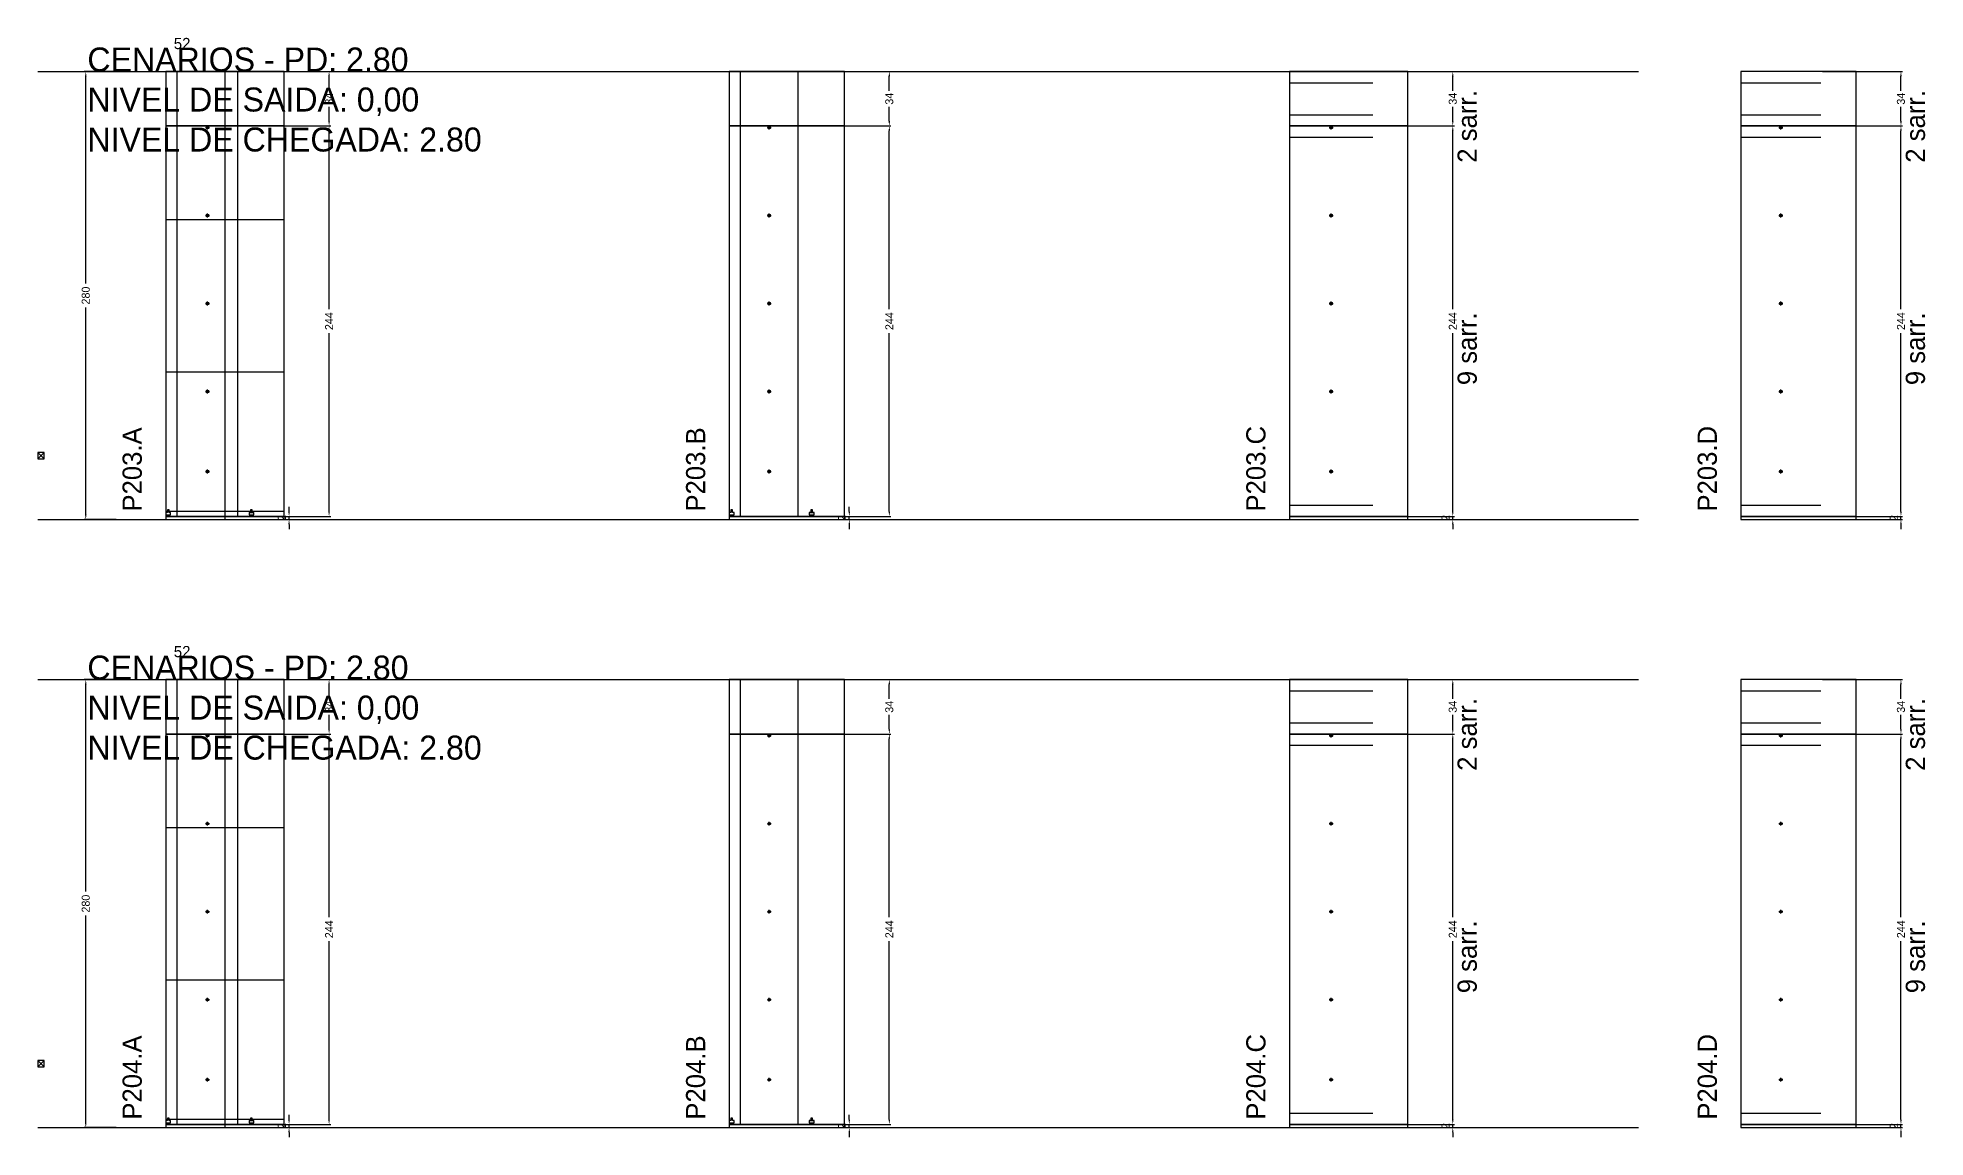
# Model space of a CAD drawing. Header units: centimetres. Extents: x -10500 to 4147, y -7606 to 295.
# Drawn here: x -7000 to -5821, y -2666 to -1979 of the extents above; entities that cross this region are included whole.
import ezdxf

# ---------------------------------------------------------------- set-up
doc = ezdxf.new("R2010")
doc.units = ezdxf.units.CM
doc.linetypes.add('DASHED', pattern=[2, -2])
for name, color, linetype in [('COTA', 241, 'Continuous'), ('COTAS FURACAO', 16, 'Continuous'), ('Madeira', 30, 'Continuous'), ('NOMENCLATURA', 7, 'Continuous'), ('Nível', 160, 'Continuous'), ('Painéis', 200, 'Continuous'), ('Perfil Metálico', 150, 'Continuous'), ('SARR_2.2x7', 40, 'Continuous'), ('SARRAFO DE PRESSAO', 200, 'Continuous'), ('texto', 7, 'Continuous')]:
    doc.layers.add(name, color=color, linetype=linetype)
doc.dimstyles.new('PAINEL-NOVA', dxfattribs={"dimtxt": 5, "dimasz": 3, "dimexe": 1, "dimexo": 1, "dimgap": 1, "dimtad": 1, "dimcen": 2.5, "dimazin": 3, "dimtfac": 1, "dimtmove": 0, "dimatfit": 3})

# ---------------------------------------------------------------- blocks, each defined once
blk = doc.blocks.new('_CLOSEDFILLED')
at = {"color": 0, "linetype": 'BYBLOCK'}
blk.add_solid([(-1, 0.16), (0, 0), (-1, -0.16)], dxfattribs=at)
blk = doc.blocks.new('*D131')
for p, q in [((-6951, -2000), (-6971, -2000)), ((-6970, -2132.5), (-6970, -2003)), ((-6970, -2277), (-6970, -2147.5)), ((-6951, -2280), (-6971, -2280))]:
    blk.add_line(p, q)
at = {"layer": 'Defpoints'}
for p in [(-6950, -2000), (-6970, -2280), (-6950, -2280)]:
    blk.add_point(p, dxfattribs=at)
at = {"layer": 'COTA', "xscale": 3, "yscale": 3}
for p, rotation in [((-6970, -2000), 90), ((-6970, -2280), 270)]:
    blk.add_blockref('_CLOSEDFILLED', p, dxfattribs=dict(at, rotation=rotation))
at = {"layer": 'COTA', "insert": (-6970, -2140), "char_height": 5, "attachment_point": 5, "rotation": 90}
blk.add_mtext('280', dxfattribs=at)
blk = doc.blocks.new('MULDURA')
at = {"layer": 'Paineis'}
for p, q in [((0, 0), (4, 4)), ((4, 0), (0, 4))]:
    blk.add_line(p, q, dxfattribs=at)
blk.add_lwpolyline([(0, 0), (4, 0), (4, 4), (0, 4)], close=True, dxfattribs=at)
blk = doc.blocks.new('*D133')
for p, q in [((-6867, -2034), (-6817, -2034)), ((-6818, -2148.5), (-6818, -2037)), ((-6818, -2275), (-6818, -2163.5)), ((-6867, -2278), (-6817, -2278))]:
    blk.add_line(p, q)
at = {"layer": 'Defpoints'}
for p in [(-6868, -2034), (-6868, -2278), (-6818, -2278)]:
    blk.add_point(p, dxfattribs=at)
at = {"layer": 'COTA', "xscale": 3, "yscale": 3}
for p, rotation in [((-6818, -2034), 90), ((-6818, -2278), 270)]:
    blk.add_blockref('_CLOSEDFILLED', p, dxfattribs=dict(at, rotation=rotation))
at = {"layer": 'COTA', "insert": (-6818, -2156), "char_height": 5, "attachment_point": 5, "rotation": 90}
blk.add_mtext('244', dxfattribs=at)
blk = doc.blocks.new('*D134')
for p, q in [((-6867, -2000), (-6817, -2000)), ((-6818, -2012), (-6818, -2003)), ((-6818, -2031), (-6818, -2022)), ((-6867, -2034), (-6817, -2034))]:
    blk.add_line(p, q)
at = {"layer": 'Defpoints'}
for p in [(-6868, -2000), (-6868, -2034), (-6818, -2034)]:
    blk.add_point(p, dxfattribs=at)
at = {"layer": 'COTA', "xscale": 3, "yscale": 3}
for p, rotation in [((-6818, -2000), 90), ((-6818, -2034), 270)]:
    blk.add_blockref('_CLOSEDFILLED', p, dxfattribs=dict(at, rotation=rotation))
at = {"layer": 'COTA', "insert": (-6818, -2017), "char_height": 5, "attachment_point": 5, "rotation": 90}
blk.add_mtext('34', dxfattribs=at)
blk = doc.blocks.new('SLIPTEE')
at = {"layer": 'Paineis'}
blk.add_lwpolyline([(0, 0), (3, 0), (3, 1.5), (2, 1.5), (2, 3), (1, 3), (1, 1.5), (0, 1.5)], close=True, dxfattribs=at)
blk = doc.blocks.new('SLIPTDD')
at = {"layer": 'Paineis'}
blk.add_line((0, 1.5), (3, 1.5), dxfattribs=at)
blk.add_lwpolyline([(0, 0), (3, 0), (3, 1.5), (2, 1.5), (2, 3), (1, 3), (1, 1.5), (0, 1.5)], close=True, dxfattribs=at)
blk = doc.blocks.new('furacao')
at = {"layer": 'COTAS FURACAO'}
for p, q in [((-1.2, 0), (1.2, 0)), ((0, -1.2), (0, 1.2))]:
    blk.add_line(p, q, dxfattribs=at)
blk.add_circle((0, 0), 0.8, dxfattribs=at)
blk = doc.blocks.new('*D136')
for p, q in [((-6517, -2034), (-6467, -2034)), ((-6468, -2148.5), (-6468, -2037)), ((-6468, -2275), (-6468, -2163.5)), ((-6517, -2278), (-6467, -2278))]:
    blk.add_line(p, q)
at = {"layer": 'Defpoints'}
for p in [(-6518, -2034), (-6518, -2278), (-6468, -2278)]:
    blk.add_point(p, dxfattribs=at)
at = {"layer": 'COTA', "xscale": 3, "yscale": 3}
for p, rotation in [((-6468, -2034), 90), ((-6468, -2278), 270)]:
    blk.add_blockref('_CLOSEDFILLED', p, dxfattribs=dict(at, rotation=rotation))
at = {"layer": 'COTA', "insert": (-6468, -2156), "char_height": 5, "attachment_point": 5, "rotation": 90}
blk.add_mtext('244', dxfattribs=at)
blk = doc.blocks.new('*D137')
for p, q in [((-6517, -2000), (-6467, -2000)), ((-6468, -2012), (-6468, -2003)), ((-6468, -2031), (-6468, -2022)), ((-6517, -2034), (-6467, -2034))]:
    blk.add_line(p, q)
at = {"layer": 'Defpoints'}
for p in [(-6518, -2000), (-6518, -2034), (-6468, -2034)]:
    blk.add_point(p, dxfattribs=at)
at = {"layer": 'COTA', "xscale": 3, "yscale": 3}
for p, rotation in [((-6468, -2000), 90), ((-6468, -2034), 270)]:
    blk.add_blockref('_CLOSEDFILLED', p, dxfattribs=dict(at, rotation=rotation))
at = {"layer": 'COTA', "insert": (-6468, -2017), "char_height": 5, "attachment_point": 5, "rotation": 90}
blk.add_mtext('34', dxfattribs=at)
blk = doc.blocks.new('*D139')
for p, q in [((-6165, -2034), (-6115, -2034)), ((-6116, -2148.5), (-6116, -2037)), ((-6116, -2275), (-6116, -2163.5)), ((-6165, -2278), (-6115, -2278))]:
    blk.add_line(p, q)
at = {"layer": 'Defpoints'}
for p in [(-6166, -2034), (-6166, -2278), (-6116, -2278)]:
    blk.add_point(p, dxfattribs=at)
at = {"layer": 'COTA', "xscale": 3, "yscale": 3}
for p, rotation in [((-6116, -2034), 90), ((-6116, -2278), 270)]:
    blk.add_blockref('_CLOSEDFILLED', p, dxfattribs=dict(at, rotation=rotation))
at = {"layer": 'COTA', "insert": (-6116, -2156), "char_height": 5, "attachment_point": 5, "rotation": 90}
blk.add_mtext('244', dxfattribs=at)
blk = doc.blocks.new('*D140')
for p, q in [((-6165, -2000), (-6115, -2000)), ((-6116, -2012), (-6116, -2003)), ((-6116, -2031), (-6116, -2022)), ((-6165, -2034), (-6115, -2034))]:
    blk.add_line(p, q)
at = {"layer": 'Defpoints'}
for p in [(-6166, -2000), (-6166, -2034), (-6116, -2034)]:
    blk.add_point(p, dxfattribs=at)
at = {"layer": 'COTA', "xscale": 3, "yscale": 3}
for p, rotation in [((-6116, -2000), 90), ((-6116, -2034), 270)]:
    blk.add_blockref('_CLOSEDFILLED', p, dxfattribs=dict(at, rotation=rotation))
at = {"layer": 'COTA', "insert": (-6116, -2017), "char_height": 5, "attachment_point": 5, "rotation": 90}
blk.add_mtext('34', dxfattribs=at)
blk = doc.blocks.new('*D142')
for p, q in [((-5885, -2034), (-5835, -2034)), ((-5836, -2148.5), (-5836, -2037)), ((-5836, -2275), (-5836, -2163.5)), ((-5885, -2278), (-5835, -2278))]:
    blk.add_line(p, q)
at = {"layer": 'Defpoints'}
for p in [(-5886, -2034), (-5886, -2278), (-5836, -2278)]:
    blk.add_point(p, dxfattribs=at)
at = {"layer": 'COTA', "xscale": 3, "yscale": 3}
for p, rotation in [((-5836, -2034), 90), ((-5836, -2278), 270)]:
    blk.add_blockref('_CLOSEDFILLED', p, dxfattribs=dict(at, rotation=rotation))
at = {"layer": 'COTA', "insert": (-5836, -2156), "char_height": 5, "attachment_point": 5, "rotation": 90}
blk.add_mtext('244', dxfattribs=at)
blk = doc.blocks.new('*D143')
for p, q in [((-5885, -2000), (-5835, -2000)), ((-5836, -2012), (-5836, -2003)), ((-5836, -2031), (-5836, -2022)), ((-5885, -2034), (-5835, -2034))]:
    blk.add_line(p, q)
at = {"layer": 'Defpoints'}
for p in [(-5886, -2000), (-5886, -2034), (-5836, -2034)]:
    blk.add_point(p, dxfattribs=at)
at = {"layer": 'COTA', "xscale": 3, "yscale": 3}
for p, rotation in [((-5836, -2000), 90), ((-5836, -2034), 270)]:
    blk.add_blockref('_CLOSEDFILLED', p, dxfattribs=dict(at, rotation=rotation))
at = {"layer": 'COTA', "insert": (-5836, -2017), "char_height": 5, "attachment_point": 5, "rotation": 90}
blk.add_mtext('34', dxfattribs=at)
blk = doc.blocks.new('*D157')
for p, q in [((-6951, -2380), (-6971, -2380)), ((-6970, -2512.5), (-6970, -2383)), ((-6970, -2657), (-6970, -2527.5)), ((-6951, -2660), (-6971, -2660))]:
    blk.add_line(p, q)
at = {"layer": 'Defpoints'}
for p in [(-6950, -2380), (-6970, -2660), (-6950, -2660)]:
    blk.add_point(p, dxfattribs=at)
at = {"layer": 'COTA', "xscale": 3, "yscale": 3}
for p, rotation in [((-6970, -2380), 90), ((-6970, -2660), 270)]:
    blk.add_blockref('_CLOSEDFILLED', p, dxfattribs=dict(at, rotation=rotation))
at = {"layer": 'COTA', "insert": (-6970, -2520), "char_height": 5, "attachment_point": 5, "rotation": 90}
blk.add_mtext('280', dxfattribs=at)
blk = doc.blocks.new('*D159')
for p, q in [((-6867, -2414), (-6817, -2414)), ((-6818, -2528.5), (-6818, -2417)), ((-6818, -2655), (-6818, -2543.5)), ((-6867, -2658), (-6817, -2658))]:
    blk.add_line(p, q)
at = {"layer": 'Defpoints'}
for p in [(-6868, -2414), (-6868, -2658), (-6818, -2658)]:
    blk.add_point(p, dxfattribs=at)
at = {"layer": 'COTA', "xscale": 3, "yscale": 3}
for p, rotation in [((-6818, -2414), 90), ((-6818, -2658), 270)]:
    blk.add_blockref('_CLOSEDFILLED', p, dxfattribs=dict(at, rotation=rotation))
at = {"layer": 'COTA', "insert": (-6818, -2536), "char_height": 5, "attachment_point": 5, "rotation": 90}
blk.add_mtext('244', dxfattribs=at)
blk = doc.blocks.new('*D160')
for p, q in [((-6867, -2380), (-6817, -2380)), ((-6818, -2392), (-6818, -2383)), ((-6818, -2411), (-6818, -2402)), ((-6867, -2414), (-6817, -2414))]:
    blk.add_line(p, q)
at = {"layer": 'Defpoints'}
for p in [(-6868, -2380), (-6868, -2414), (-6818, -2414)]:
    blk.add_point(p, dxfattribs=at)
at = {"layer": 'COTA', "xscale": 3, "yscale": 3}
for p, rotation in [((-6818, -2380), 90), ((-6818, -2414), 270)]:
    blk.add_blockref('_CLOSEDFILLED', p, dxfattribs=dict(at, rotation=rotation))
at = {"layer": 'COTA', "insert": (-6818, -2397), "char_height": 5, "attachment_point": 5, "rotation": 90}
blk.add_mtext('34', dxfattribs=at)
blk = doc.blocks.new('*D162')
for p, q in [((-6517, -2414), (-6467, -2414)), ((-6468, -2528.5), (-6468, -2417)), ((-6468, -2655), (-6468, -2543.5)), ((-6517, -2658), (-6467, -2658))]:
    blk.add_line(p, q)
at = {"layer": 'Defpoints'}
for p in [(-6518, -2414), (-6518, -2658), (-6468, -2658)]:
    blk.add_point(p, dxfattribs=at)
at = {"layer": 'COTA', "xscale": 3, "yscale": 3}
for p, rotation in [((-6468, -2414), 90), ((-6468, -2658), 270)]:
    blk.add_blockref('_CLOSEDFILLED', p, dxfattribs=dict(at, rotation=rotation))
at = {"layer": 'COTA', "insert": (-6468, -2536), "char_height": 5, "attachment_point": 5, "rotation": 90}
blk.add_mtext('244', dxfattribs=at)
blk = doc.blocks.new('*D163')
for p, q in [((-6517, -2380), (-6467, -2380)), ((-6468, -2392), (-6468, -2383)), ((-6468, -2411), (-6468, -2402)), ((-6517, -2414), (-6467, -2414))]:
    blk.add_line(p, q)
at = {"layer": 'Defpoints'}
for p in [(-6518, -2380), (-6518, -2414), (-6468, -2414)]:
    blk.add_point(p, dxfattribs=at)
at = {"layer": 'COTA', "xscale": 3, "yscale": 3}
for p, rotation in [((-6468, -2380), 90), ((-6468, -2414), 270)]:
    blk.add_blockref('_CLOSEDFILLED', p, dxfattribs=dict(at, rotation=rotation))
at = {"layer": 'COTA', "insert": (-6468, -2397), "char_height": 5, "attachment_point": 5, "rotation": 90}
blk.add_mtext('34', dxfattribs=at)
blk = doc.blocks.new('*D165')
for p, q in [((-6165, -2414), (-6115, -2414)), ((-6116, -2528.5), (-6116, -2417)), ((-6116, -2655), (-6116, -2543.5)), ((-6165, -2658), (-6115, -2658))]:
    blk.add_line(p, q)
at = {"layer": 'Defpoints'}
for p in [(-6166, -2414), (-6166, -2658), (-6116, -2658)]:
    blk.add_point(p, dxfattribs=at)
at = {"layer": 'COTA', "xscale": 3, "yscale": 3}
for p, rotation in [((-6116, -2414), 90), ((-6116, -2658), 270)]:
    blk.add_blockref('_CLOSEDFILLED', p, dxfattribs=dict(at, rotation=rotation))
at = {"layer": 'COTA', "insert": (-6116, -2536), "char_height": 5, "attachment_point": 5, "rotation": 90}
blk.add_mtext('244', dxfattribs=at)
blk = doc.blocks.new('*D166')
for p, q in [((-6165, -2380), (-6115, -2380)), ((-6116, -2392), (-6116, -2383)), ((-6116, -2411), (-6116, -2402)), ((-6165, -2414), (-6115, -2414))]:
    blk.add_line(p, q)
at = {"layer": 'Defpoints'}
for p in [(-6166, -2380), (-6166, -2414), (-6116, -2414)]:
    blk.add_point(p, dxfattribs=at)
at = {"layer": 'COTA', "xscale": 3, "yscale": 3}
for p, rotation in [((-6116, -2380), 90), ((-6116, -2414), 270)]:
    blk.add_blockref('_CLOSEDFILLED', p, dxfattribs=dict(at, rotation=rotation))
at = {"layer": 'COTA', "insert": (-6116, -2397), "char_height": 5, "attachment_point": 5, "rotation": 90}
blk.add_mtext('34', dxfattribs=at)
blk = doc.blocks.new('*D168')
for p, q in [((-5885, -2414), (-5835, -2414)), ((-5836, -2528.5), (-5836, -2417)), ((-5836, -2655), (-5836, -2543.5)), ((-5885, -2658), (-5835, -2658))]:
    blk.add_line(p, q)
at = {"layer": 'Defpoints'}
for p in [(-5886, -2414), (-5886, -2658), (-5836, -2658)]:
    blk.add_point(p, dxfattribs=at)
at = {"layer": 'COTA', "xscale": 3, "yscale": 3}
for p, rotation in [((-5836, -2414), 90), ((-5836, -2658), 270)]:
    blk.add_blockref('_CLOSEDFILLED', p, dxfattribs=dict(at, rotation=rotation))
at = {"layer": 'COTA', "insert": (-5836, -2536), "char_height": 5, "attachment_point": 5, "rotation": 90}
blk.add_mtext('244', dxfattribs=at)
blk = doc.blocks.new('*D169')
for p, q in [((-5885, -2380), (-5835, -2380)), ((-5836, -2392), (-5836, -2383)), ((-5836, -2411), (-5836, -2402)), ((-5885, -2414), (-5835, -2414))]:
    blk.add_line(p, q)
at = {"layer": 'Defpoints'}
for p in [(-5886, -2380), (-5886, -2414), (-5836, -2414)]:
    blk.add_point(p, dxfattribs=at)
at = {"layer": 'COTA', "xscale": 3, "yscale": 3}
for p, rotation in [((-5836, -2380), 90), ((-5836, -2414), 270)]:
    blk.add_blockref('_CLOSEDFILLED', p, dxfattribs=dict(at, rotation=rotation))
at = {"layer": 'COTA', "insert": (-5836, -2397), "char_height": 5, "attachment_point": 5, "rotation": 90}
blk.add_mtext('34', dxfattribs=at)

msp = doc.modelspace()

# ---------------------------------------------------------------- linework, layer by layer
at = {"layer": 'Madeira'}
for points in [[(-6920, -2092.4), (-6846, -2092.4)], [(-6920, -2187.6), (-6846, -2187.6)], [(-6920, -2472.4), (-6846, -2472.4)], [(-6920, -2567.6), (-6846, -2567.6)]]:
    msp.add_lwpolyline(points, dxfattribs=at)
at = {"layer": 'Nível', "linetype": 'DASHED'}
for points in [[(-7000, -2000), (-6000, -2000)], [(-7000, -2280), (-6000, -2280)], [(-7000, -2380), (-6000, -2380)], [(-7000, -2660), (-6000, -2660)]]:
    msp.add_lwpolyline(points, dxfattribs=at)
at = {"layer": 'Painéis'}
for points in [[(-6920, -2034), (-6846, -2034), (-6846, -2000), (-6920, -2000)], [(-6920, -2280), (-6846, -2280), (-6846, -2000), (-6920, -2000)], [(-6568, -2034), (-6496, -2034), (-6496, -2000), (-6568, -2000)], [(-6218, -2034), (-6144, -2034), (-6144, -2000), (-6218, -2000)], [(-5936, -2034), (-5864, -2034), (-5864, -2000), (-5936, -2000)], [(-6920, -2278), (-6846, -2278), (-6846, -2034), (-6920, -2034)], [(-6568, -2278), (-6496, -2278), (-6496, -2034), (-6568, -2034)], [(-6218, -2278), (-6144, -2278), (-6144, -2034), (-6218, -2034)], [(-5936, -2278), (-5864, -2278), (-5864, -2034), (-5936, -2034)], [(-6920, -2280), (-6846, -2280), (-6846, -2278), (-6920, -2278)], [(-6568, -2280), (-6496, -2280), (-6496, -2278), (-6568, -2278)], [(-6218, -2280), (-6144, -2280), (-6144, -2278), (-6218, -2278)], [(-5936, -2280), (-5864, -2280), (-5864, -2278), (-5936, -2278)], [(-6920, -2414), (-6846, -2414), (-6846, -2380), (-6920, -2380)], [(-6920, -2660), (-6846, -2660), (-6846, -2380), (-6920, -2380)], [(-6568, -2414), (-6496, -2414), (-6496, -2380), (-6568, -2380)], [(-6218, -2414), (-6144, -2414), (-6144, -2380), (-6218, -2380)], [(-5936, -2414), (-5864, -2414), (-5864, -2380), (-5936, -2380)], [(-6920, -2658), (-6846, -2658), (-6846, -2414), (-6920, -2414)], [(-6568, -2658), (-6496, -2658), (-6496, -2414), (-6568, -2414)], [(-6218, -2658), (-6144, -2658), (-6144, -2414), (-6218, -2414)], [(-5936, -2658), (-5864, -2658), (-5864, -2414), (-5936, -2414)], [(-6920, -2660), (-6846, -2660), (-6846, -2658), (-6920, -2658)], [(-6568, -2660), (-6496, -2660), (-6496, -2658), (-6568, -2658)], [(-6218, -2660), (-6144, -2660), (-6144, -2658), (-6218, -2658)], [(-5936, -2660), (-5864, -2660), (-5864, -2658), (-5936, -2658)]]:
    msp.add_lwpolyline(points, close=True, dxfattribs=at)
at = {"layer": 'Perfil Metálico'}
for p, q in [((-6883, -2280), (-6883, -2000)), ((-6883, -2660), (-6883, -2380))]:
    msp.add_line(p, q, dxfattribs=at)
at = {"layer": 'SARR_2.2x7'}
for points in [[(-6913, -2034), (-6913, -2000)], [(-6875, -2034), (-6875, -2000)], [(-6561, -2034), (-6561, -2000)], [(-6525, -2034), (-6525, -2000)], [(-6218, -2007), (-6166, -2007)], [(-5936, -2007), (-5886, -2007)], [(-6218, -2027), (-6166, -2027)], [(-5936, -2027), (-5886, -2027)], [(-6218, -2041), (-6166, -2041)], [(-5936, -2041), (-5886, -2041)], [(-6218, -2271), (-6166, -2271)], [(-5936, -2271), (-5886, -2271)], [(-6913, -2414), (-6913, -2380)], [(-6875, -2414), (-6875, -2380)], [(-6561, -2414), (-6561, -2380)], [(-6525, -2414), (-6525, -2380)], [(-6218, -2387), (-6166, -2387)], [(-5936, -2387), (-5886, -2387)], [(-6218, -2407), (-6166, -2407)], [(-5936, -2407), (-5886, -2407)], [(-6218, -2421), (-6166, -2421)], [(-5936, -2421), (-5886, -2421)], [(-6218, -2651), (-6166, -2651)], [(-5936, -2651), (-5886, -2651)]]:
    msp.add_lwpolyline(points, dxfattribs=at)
at = {"layer": 'SARR_2.2x7', "linetype": 'DASHED'}
for points in [[(-6913, -2278), (-6913, -2034)], [(-6875, -2278), (-6875, -2034)], [(-6561, -2278), (-6561, -2034)], [(-6525, -2278), (-6525, -2034)], [(-6913, -2658), (-6913, -2414)], [(-6875, -2658), (-6875, -2414)], [(-6561, -2658), (-6561, -2414)], [(-6525, -2658), (-6525, -2414)]]:
    msp.add_lwpolyline(points, dxfattribs=at)
at = {"layer": 'SARRAFO DE PRESSAO'}
for points in [[(-6920, -2280), (-6846, -2280), (-6846, -2275), (-6920, -2275)], [(-6920, -2660), (-6846, -2660), (-6846, -2655), (-6920, -2655)]]:
    msp.add_lwpolyline(points, close=True, dxfattribs=at)

# ---------------------------------------------------------------- block references
at = {"layer": 'COTA'}
for name, p in [('furacao', (-6894, -2035)), ('furacao', (-6543, -2035)), ('furacao', (-6192, -2035)), ('furacao', (-5911, -2035)), ('furacao', (-6894, -2090)), ('furacao', (-6543, -2090)), ('furacao', (-6192, -2090)), ('furacao', (-5911, -2090)), ('furacao', (-6894, -2145)), ('furacao', (-6543, -2145)), ('furacao', (-6192, -2145)), ('furacao', (-5911, -2145)), ('furacao', (-6894, -2200)), ('furacao', (-6543, -2200)), ('furacao', (-6192, -2200)), ('furacao', (-5911, -2200)), ('MULDURA', (-7000, -2242)), ('furacao', (-6894, -2250)), ('furacao', (-6543, -2250)), ('furacao', (-6192, -2250)), ('furacao', (-5911, -2250)), ('SLIPTEE', (-6920, -2277)), ('SLIPTDD', (-6868, -2277)), ('SLIPTEE', (-6568, -2277)), ('SLIPTDD', (-6518, -2277)), ('furacao', (-6894, -2415)), ('furacao', (-6543, -2415)), ('furacao', (-6192, -2415)), ('furacao', (-5911, -2415)), ('furacao', (-6894, -2470)), ('furacao', (-6543, -2470)), ('furacao', (-6192, -2470)), ('furacao', (-5911, -2470)), ('furacao', (-6894, -2525)), ('furacao', (-6543, -2525)), ('furacao', (-6192, -2525)), ('furacao', (-5911, -2525)), ('furacao', (-6894, -2580)), ('furacao', (-6543, -2580)), ('furacao', (-6192, -2580)), ('furacao', (-5911, -2580)), ('MULDURA', (-7000, -2622)), ('furacao', (-6894, -2630)), ('furacao', (-6543, -2630)), ('furacao', (-6192, -2630)), ('furacao', (-5911, -2630)), ('SLIPTEE', (-6920, -2657)), ('SLIPTDD', (-6868, -2657)), ('SLIPTEE', (-6568, -2657)), ('SLIPTDD', (-6518, -2657))]:
    msp.add_blockref(name, p, dxfattribs=at)

# ---------------------------------------------------------------- texts
at = {"layer": 'NOMENCLATURA'}
for s, p in [('CENARIOS - PD: 2.80', (-6969, -2000)), ('NIVEL DE SAIDA: 0,00', (-6969, -2025)), ('NIVEL DE CHEGADA: 2.80', (-6969, -2050)), ('CENARIOS - PD: 2.80', (-6969, -2380)), ('NIVEL DE SAIDA: 0,00', (-6969, -2405)), ('NIVEL DE CHEGADA: 2.80', (-6969, -2430))]:
    msp.add_text(s, height=15, dxfattribs=at).set_placement(p)
for s, p in [('2 sarr.', (-6101, -2057)), ('2 sarr.', (-5821, -2057)), ('9 sarr.', (-6101, -2196)), ('9 sarr.', (-5821, -2196)), ('P203.A', (-6935, -2275)), ('P203.B', (-6583, -2275)), ('P203.C', (-6233, -2275)), ('P203.D', (-5951, -2275)), ('2 sarr.', (-6101, -2437)), ('2 sarr.', (-5821, -2437)), ('9 sarr.', (-6101, -2576)), ('9 sarr.', (-5821, -2576)), ('P204.A', (-6935, -2655)), ('P204.B', (-6583, -2655)), ('P204.C', (-6233, -2655)), ('P204.D', (-5951, -2655))]:
    msp.add_text(s, height=12, rotation=90, dxfattribs=at).set_placement(p)
at = {"layer": 'texto'}
for p in [(-6915, -1986), (-6915, -2366)]:
    msp.add_text('52', height=7, dxfattribs=at).set_placement(p)

# ---------------------------------------------------------------- dimensions: what is measured, and where the dimension line sits
at = {"layer": 'COTA'}
for base, p1, p2, picture, middle in [((-6970, -2280), (-6950, -2280), (-6950, -2000), '*D131', (-6970, -2140)), ((-6818, -2034), (-6868, -2034), (-6868, -2000), '*D134', (-6818, -2017)), ((-6468, -2034), (-6518, -2034), (-6518, -2000), '*D137', (-6468, -2017)), ((-6116, -2034), (-6166, -2034), (-6166, -2000), '*D140', (-6116, -2017)), ((-5836, -2034), (-5886, -2034), (-5886, -2000), '*D143', (-5836, -2017)), ((-6818, -2278), (-6868, -2278), (-6868, -2034), '*D133', (-6818, -2156)), ((-6468, -2278), (-6518, -2278), (-6518, -2034), '*D136', (-6468, -2156)), ((-6116, -2278), (-6166, -2278), (-6166, -2034), '*D139', (-6116, -2156)), ((-5836, -2278), (-5886, -2278), (-5886, -2034), '*D142', (-5836, -2156)), ((-6970, -2660), (-6950, -2660), (-6950, -2380), '*D157', (-6970, -2520)), ((-6818, -2414), (-6868, -2414), (-6868, -2380), '*D160', (-6818, -2397)), ((-6468, -2414), (-6518, -2414), (-6518, -2380), '*D163', (-6468, -2397)), ((-6116, -2414), (-6166, -2414), (-6166, -2380), '*D166', (-6116, -2397)), ((-5836, -2414), (-5886, -2414), (-5886, -2380), '*D169', (-5836, -2397)), ((-6818, -2658), (-6868, -2658), (-6868, -2414), '*D159', (-6818, -2536)), ((-6468, -2658), (-6518, -2658), (-6518, -2414), '*D162', (-6468, -2536)), ((-6116, -2658), (-6166, -2658), (-6166, -2414), '*D165', (-6116, -2536)), ((-5836, -2658), (-5886, -2658), (-5886, -2414), '*D168', (-5836, -2536))]:
    dim = msp.add_linear_dim(base=base, p1=p1, p2=p2, angle=90, dimstyle='PAINEL-NOVA', dxfattribs=at)
    dim.commit()
    dim.dimension.update_dxf_attribs({"geometry": picture, "text_midpoint": middle})
for base, p1, p2 in [((-6843, -2280), (-6868, -2280), (-6868, -2278)), ((-6493, -2280), (-6518, -2280), (-6518, -2278)), ((-6116, -2280), (-6166, -2280), (-6166, -2278)), ((-5836, -2280), (-5886, -2280), (-5886, -2278)), ((-6843, -2660), (-6868, -2660), (-6868, -2658)), ((-6493, -2660), (-6518, -2660), (-6518, -2658)), ((-6116, -2660), (-6166, -2660), (-6166, -2658)), ((-5836, -2660), (-5886, -2660), (-5886, -2658))]:
    msp.add_linear_dim(base=base, p1=p1, p2=p2, angle=90, dimstyle='PAINEL-NOVA', dxfattribs=at).render()

doc.saveas('drawing.dxf')
